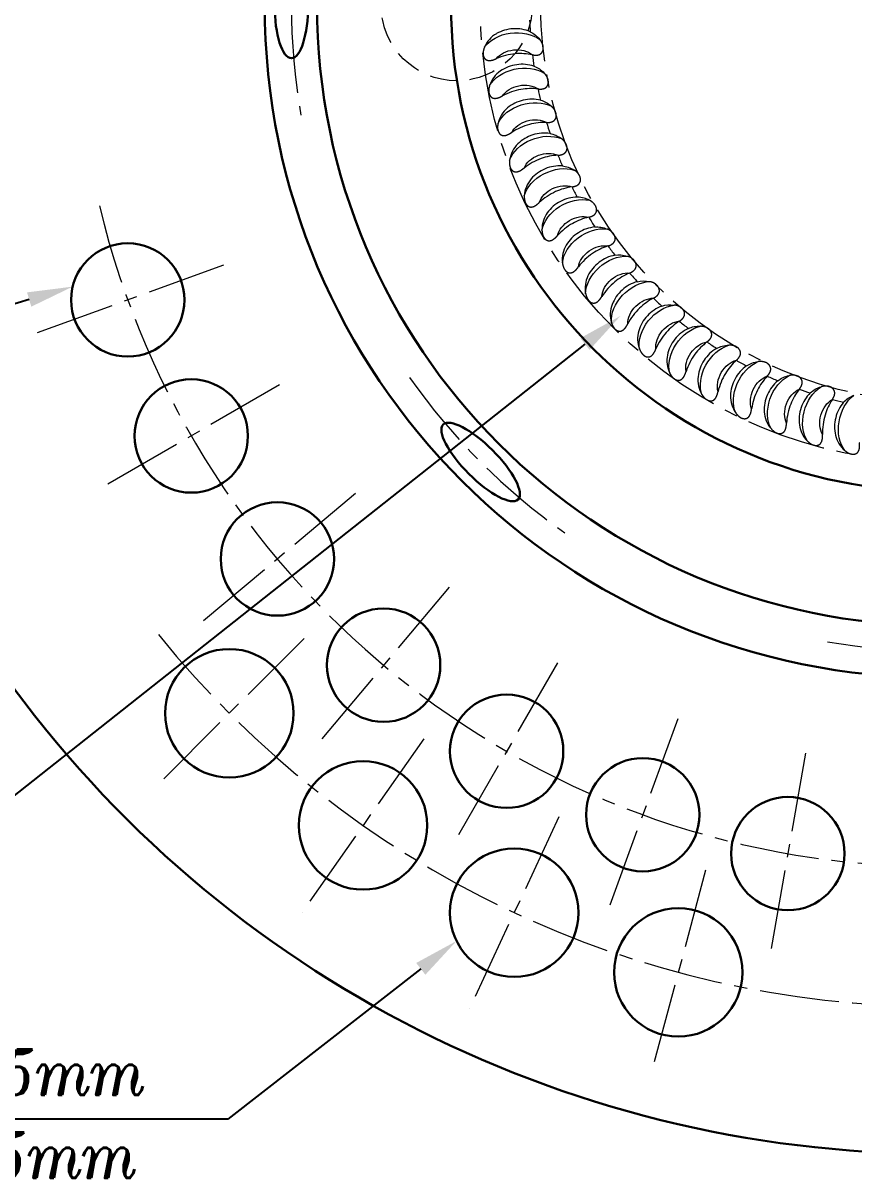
# Model space of a CAD drawing. Extents: x 89 to 513, y -13 to 440.
# Drawn here: x 173.3 to 228.3, y 124.6 to 201 of the extents above; entities that cross this region are included whole.
import ezdxf
from ezdxf import colors
from ezdxf.entities.mleader import LeaderData, LeaderLine
from ezdxf.math import Vec2, Vec3

# ---------------------------------------------------------------- set-up
doc = ezdxf.new("R2010")
doc.units = 0
doc.header["$LTSCALE"] = 7
doc.header["$MEASUREMENT"] = 0
doc.linetypes.add('CENTER2', pattern=[1.125, 0.75, -0.125, 0.125, -0.125])
doc.linetypes.add('HIDDEN', pattern=[0.375, 0.25, -0.125])
doc.layers.get('0').update_dxf_attribs({"linetype": 'CONTINUOUS', "lineweight": 15})
for name, color, linetype, lineweight in [('1', 1, 'CENTER2', 15), ('2', 2, 'HIDDEN', 15), ('3', 3, 'CONTINUOUS', 30), ('8', 252, 'CONTINUOUS', 15), ('ENGLISH', 252, 'CONTINUOUS', 18)]:
    doc.layers.add(name, color=color, linetype=linetype, lineweight=lineweight)
doc.styles.add('ITALICT', font='ITALICT.shx', dxfattribs={"width": 0.8, "height": 3})
doc.styles.get("Standard").update_dxf_attribs({"font": 'isocp.shx', "height": 3})

# ---------------------------------------------------------------- blocks, each defined once
blk = doc.blocks.new('A$C4C6B2E1A')
at = {"layer": '8', "ltscale": 0.000101881}
for p, q in [((-26.793, -3.275), (-26.797, -3.274)), ((-26.419, -5.535), (-26.423, -5.535)), ((-25.854, -7.756), (-25.858, -7.756)), ((-25.103, -9.921), (-25.107, -9.921)), ((-24.171, -12.014), (-24.175, -12.014)), ((-23.065, -14.02), (-23.069, -14.021)), ((-21.793, -15.926), (-21.797, -15.927)), ((-20.364, -17.717), (-20.368, -17.718)), ((-18.788, -19.38), (-18.792, -19.382)), ((-17.077, -20.904), (-17.081, -20.906)), ((-15.243, -22.276), (-15.246, -22.279)), ((-13.299, -23.489), (-13.302, -23.492)), ((-11.259, -24.532), (-11.262, -24.535)), ((-9.138, -25.399), (-9.14, -25.402)), ((-6.951, -26.082), (-6.953, -26.085))]:
    blk.add_line(p, q, dxfattribs=at)
at = {"layer": '8'}
for centre, radius, start, end in [((0, 0), 26.996, 182.10149, 183.72886), ((-28.21, -3.53), 1.913, 120.28596, 156.87012), ((-27.962, -3.988), 2.434, 92.50316, 119.87509), ((-27.916, -4.005), 2.454, 66.51702, 93.55963), ((-27.598, -7.139), 3.941, 94.80656, 113.67649), ((-27.587, -7.258), 4.062, 78.78624, 94.81776), ((0, 0), 26.996, 186.96636, 188.59372), ((-27.81, -5.909), 1.911, 125.13134, 161.75199), ((-27.523, -6.344), 2.433, 97.37689, 124.76087), ((-27.476, -6.358), 2.454, 71.38189, 98.42449), ((-26.893, -9.454), 3.941, 99.67142, 118.54136), ((-26.872, -9.572), 4.062, 83.65111, 99.68263), ((0, 0), 26.996, 191.83122, 193.45859), ((-27.209, -8.246), 1.911, 129.99621, 166.61685), ((-26.886, -8.655), 2.433, 102.24176, 129.62573), ((-26.838, -8.666), 2.454, 76.24675, 103.28936), ((-25.994, -11.7), 3.941, 104.53629, 123.40622), ((-25.963, -11.816), 4.062, 88.51597, 104.54749), ((0, 0), 26.996, 196.69609, 198.32345), ((-26.412, -10.524), 1.911, 134.86107, 171.48171), ((-26.055, -10.906), 2.434, 107.09776, 134.46969), ((-26.006, -10.91), 2.454, 81.11162, 108.15422), ((-24.868, -13.976), 4.062, 93.38084, 109.41236), ((0, 0), 26.996, 201.56095, 203.18832), ((-24.908, -13.862), 3.941, 109.40115, 128.27109), ((-24.987, -13.077), 2.454, 85.97648, 113.01909), ((-25.037, -13.076), 2.434, 111.96262, 139.33455), ((-25.424, -12.726), 1.911, 139.72594, 176.34658), ((-23.593, -16.034), 4.062, 98.2457, 114.27722), ((0, 0), 26.996, 206.42582, 208.05318), ((-23.643, -15.925), 3.941, 114.26602, 133.13595), ((-23.837, -15.152), 2.434, 116.82749, 144.19942), ((-23.788, -15.149), 2.454, 90.84135, 117.88395), ((-23.83, -14.32), 1.624, 73.33493, 89.80248), ((-23.931, -14.671), 1.99, 62.94387, 73.45861), ((-24.215, -14.856), 1.954, 144.77439, 161.68863), ((-24.239, -14.837), 1.925, 161.98271, 181.16508), ((-22.207, -17.873), 3.941, 119.13088, 138.00082), ((-22.148, -17.977), 4.062, 103.11186, 119.14309), ((0, 0), 26.996, 211.29068, 212.91805), ((-22.467, -17.119), 2.434, 121.69235, 149.06428), ((-22.418, -17.111), 2.454, 95.70621, 122.74882), ((-22.908, -16.839), 1.911, 149.45567, 186.07631), ((-20.544, -19.791), 4.062, 107.97543, 124.00695), ((0, 0), 26.996, 216.15555, 217.78291), ((-20.612, -19.691), 3.941, 123.99575, 142.86568), ((-20.887, -18.95), 2.453, 100.55074, 127.60583), ((-20.934, -18.963), 2.434, 126.55722, 153.92915), ((-21.397, -18.721), 1.911, 154.32053, 190.94117), ((-18.867, -21.369), 3.941, 128.86061, 147.73055), ((-18.791, -21.462), 4.062, 112.8403, 128.87182), ((-19.204, -20.654), 2.454, 105.43594, 132.47855), ((0, 0), 26.996, 221.02041, 222.64778), ((-19.25, -20.67), 2.434, 131.42208, 158.79401), ((-19.732, -20.469), 1.911, 159.1854, 195.80604), ((-16.904, -22.978), 4.062, 117.70516, 133.73668), ((0, 0), 26.996, 225.88528, 227.51264), ((-16.987, -22.892), 3.941, 133.72548, 152.59541), ((-17.428, -22.228), 2.434, 136.28695, 163.65888), ((-17.384, -22.208), 2.453, 110.28047, 137.33555), ((-14.894, -24.329), 4.062, 122.57003, 138.60155), ((-15.437, -23.602), 2.454, 115.16567, 142.20828), ((0, 0), 26.996, 230.75014, 232.37751), ((-17.923, -22.068), 1.913, 164.06974, 200.6539), ((-14.985, -24.25), 3.941, 138.59034, 157.46028), ((-15.48, -23.626), 2.434, 141.15181, 168.52374), ((-12.777, -25.504), 4.062, 127.43489, 143.46641), ((-13.38, -24.826), 2.454, 120.03054, 147.07314), ((0, 0), 26.996, 235.61501, 237.24237), ((-15.989, -23.509), 1.911, 168.91513, 205.53577), ((-12.874, -25.433), 3.941, 143.45521, 162.32514), ((-13.421, -24.853), 2.434, 146.01668, 173.38861), ((-10.568, -26.496), 4.062, 132.29976, 148.33128), ((0, 0), 26.996, 240.47987, 242.10724), ((-10.671, -26.433), 3.941, 148.32007, 167.19001), ((-11.226, -25.872), 2.454, 124.8954, 151.93801), ((-13.938, -24.78), 1.911, 173.77999, 210.40063), ((-11.265, -25.902), 2.434, 150.88154, 178.25347), ((-8.283, -27.297), 4.062, 137.16462, 153.19614), ((0, 0), 26.996, 245.34474, 246.9721), ((-8.993, -26.73), 2.453, 129.73993, 156.79501), ((-11.786, -25.873), 1.911, 178.64486, 215.2655), ((-8.391, -27.243), 3.941, 153.18494, 172.05487), ((-9.028, -26.764), 2.434, 155.74641, 183.11834), ((-5.938, -27.901), 4.062, 142.02949, 158.06101), ((0, 0), 26.996, 250.2096, 251.83697), ((-6.692, -27.397), 2.454, 134.62513, 161.66774), ((-6.05, -27.857), 3.941, 158.0498, 176.91974), ((-6.725, -27.433), 2.434, 160.61127, 187.9832), ((-3.551, -28.304), 4.062, 146.89564, 162.92687), ((0, 0), 26.996, 255.07447, 256.70183), ((-4.346, -27.866), 2.453, 139.46966, 166.52474), ((-9.55, -26.779), 1.911, 183.50972, 220.13036), ((-3.666, -28.269), 3.941, 162.91467, 181.7846), ((-4.375, -27.905), 2.434, 165.47614, 192.84807), ((-7.244, -27.493), 1.911, 188.37459, 224.99523), ((-4.886, -28.008), 1.911, 193.23945, 229.86009)]:
    blk.add_arc(centre, radius, start, end, dxfattribs=at)
at = {"layer": '8', "extrusion": (0, 0, -1)}
for centre, major_axis, ratio, start_param, end_param in [((-27.962, -3.409), (2.242, 0.191), 0.707107, 3.666937, 5.608702), ((-27.847, -4.968), (0.558, 3.319), 0.646161, 0.167771, 0.521632), ((-27.914, -3.973), (1.445, 0.123), 0.707107, 3.706752, 5.658162), ((-27.572, -5.768), (2.218, 0.38), 0.707107, 3.666937, 5.608702), ((-27.325, -7.311), (0.274, 3.354), 0.646161, 0.167771, 0.521632), ((-27.476, -6.325), (1.429, 0.245), 0.707107, 3.706752, 5.658162), ((-26.983, -8.085), (2.177, 0.567), 0.707107, 3.666937, 5.608702), ((-26.607, -9.602), (-0.011, 3.365), 0.646161, 0.167771, 0.521632), ((-26.841, -8.633), (1.403, 0.365), 0.707107, 3.706752, 5.658162), ((-26.2, -10.345), (2.121, 0.75), 0.707107, 3.666937, 5.608702), ((-25.697, -11.824), (-0.296, 3.352), 0.646161, 0.167771, 0.521632), ((-26.012, -10.878), (1.367, 0.483), 0.707107, 3.706752, 5.658162), ((-24.601, -13.961), (-0.58, 3.315), 0.646161, 0.167771, 0.521632), ((-25.229, -12.529), (2.05, 0.927), 0.707107, 3.666937, 5.608702), ((-24.996, -13.045), (1.321, 0.597), 0.707107, 3.706752, 5.658162), ((-24.075, -14.624), (1.964, 1.097), 0.707107, 3.666937, 5.608702), ((-23.799, -15.118), (1.266, 0.707), 0.707107, 3.706752, 5.658162), ((-22.748, -16.613), (1.864, 1.26), 0.707107, 3.666937, 5.608702), ((-21.888, -17.918), (-1.132, 3.169), 0.646161, 0.167771, 0.521632), ((-22.432, -17.081), (1.201, 0.812), 0.707107, 3.706752, 5.658162), ((-21.258, -18.482), (1.751, 1.413), 0.707107, 3.666937, 5.608702), ((-20.29, -19.709), (-1.396, 3.062), 0.646161, 0.167771, 0.521632), ((-20.902, -18.922), (1.128, 0.911), 0.707107, 3.706752, 5.658162), ((-19.614, -20.218), (1.624, 1.557), 0.707107, 3.666937, 5.608702), ((-18.545, -21.359), (-1.651, 2.933), 0.646161, 0.167771, 0.521632), ((-19.222, -20.627), (1.047, 1.003), 0.707107, 3.706752, 5.658162), ((-17.828, -21.809), (1.487, 1.689), 0.707107, 3.666937, 5.608702), ((-16.667, -22.855), (-1.894, 2.782), 0.646161, 0.167771, 0.521632), ((-17.404, -22.183), (0.958, 1.088), 0.707107, 3.706752, 5.658162), ((-15.915, -23.242), (1.338, 1.809), 0.707107, 3.666937, 5.608702), ((-14.669, -24.186), (-2.123, 2.611), 0.646161, 0.167771, 0.521632), ((-15.46, -23.579), (0.862, 1.166), 0.707107, 3.706752, 5.658162), ((-13.886, -24.508), (1.18, 1.916), 0.707107, 3.666937, 5.608702), ((-12.565, -25.343), (-2.337, 2.422), 0.646161, 0.167771, 0.521632), ((-13.404, -24.805), (0.76, 1.235), 0.707107, 3.706752, 5.658162), ((-11.758, -25.597), (1.013, 2.009), 0.707107, 3.666937, 5.608702), ((-10.37, -26.317), (-2.534, 2.215), 0.646161, 0.167771, 0.521632), ((-11.253, -25.852), (0.653, 1.295), 0.707107, 3.706752, 5.658162), ((-9.545, -26.502), (0.839, 2.088), 0.707107, 3.666937, 5.608702), ((-8.101, -27.102), (-2.712, 1.992), 0.646161, 0.167771, 0.521632), ((-9.02, -26.713), (0.541, 1.345), 0.707107, 3.706752, 5.658162), ((-7.263, -27.216), (0.659, 2.151), 0.707107, 3.666937, 5.608702), ((-5.773, -27.691), (-2.871, 1.755), 0.646161, 0.167771, 0.521632), ((-4.928, -27.734), (0.474, 2.199), 0.707107, 3.666937, 5.608702), ((-3.404, -28.081), (-3.01, 1.505), 0.646161, 0.167771, 0.521632), ((-6.722, -27.382), (0.425, 1.386), 0.707107, 3.706752, 5.658162)]:
    blk.add_ellipse(centre, major_axis=major_axis, ratio=ratio, start_param=start_param, end_param=end_param, dxfattribs=at)
at = {"layer": '8'}
for points, knots in [([(-26.793, -3.275), (-26.744, -3.285), (-26.694, -3.293), (-26.638, -3.3), (-26.561, -3.304), (-26.481, -3.296), (-26.459, -3.293), (-26.417, -3.286), (-26.378, -3.275), (-26.361, -3.269), (-26.31, -3.249), (-26.268, -3.224), (-26.243, -3.206), (-26.167, -3.14), (-26.126, -3.07), (-26.104, -3.021), (-26.07, -2.897), (-26.071, -2.775), (-26.081, -2.704), (-26.115, -2.572), (-26.175, -2.444), (-26.209, -2.385), (-26.249, -2.327), (-26.295, -2.27)], [0, 0, 0, 0, 0, 0, 0.515581, 0.515581, 0.515581, 0.701027, 0.701027, 0.701027, 0.891334, 0.891334, 0.891334, 1.23864, 1.23864, 1.23864, 2.213092, 2.213092, 2.213092, 3.625906, 3.625906, 3.625906, 4.848673, 4.848673, 4.848673, 4.848673, 4.848673, 4.848673]), ([(-29.969, -2.779), (-29.998, -2.846), (-30.022, -2.915), (-30.041, -2.986), (-30.059, -3.095), (-30.06, -3.204), (-30.058, -3.24), (-30.049, -3.312), (-30.031, -3.38), (-30.019, -3.412), (-29.995, -3.463), (-29.964, -3.508), (-29.95, -3.525), (-29.901, -3.578), (-29.841, -3.617), (-29.795, -3.636), (-29.645, -3.672), (-29.485, -3.647), (-29.379, -3.613), (-29.279, -3.573), (-29.18, -3.529)], [0, 0, 0, 0, 0, 0, 0.579361, 0.579361, 0.579361, 0.869761, 0.869761, 0.869761, 1.159406, 1.159406, 1.159406, 1.345852, 1.345852, 1.345852, 1.799901, 1.799901, 1.799901, 2.762825, 2.762825, 2.762825, 2.762825, 2.762825, 2.762825]), ([(-26.419, -5.535), (-26.369, -5.541), (-26.318, -5.545), (-26.262, -5.547), (-26.185, -5.544), (-26.106, -5.53), (-26.085, -5.526), (-26.043, -5.514), (-26.005, -5.5), (-25.988, -5.493), (-25.939, -5.468), (-25.9, -5.44), (-25.877, -5.42), (-25.806, -5.348), (-25.771, -5.275), (-25.754, -5.224), (-25.73, -5.097), (-25.742, -4.976), (-25.758, -4.906), (-25.802, -4.778), (-25.874, -4.655), (-25.913, -4.599), (-25.957, -4.545), (-26.008, -4.492)], [0, 0, 0, 0, 0, 0, 0.515581, 0.515581, 0.515581, 0.701027, 0.701027, 0.701027, 0.891334, 0.891334, 0.891334, 1.23864, 1.23864, 1.23864, 2.213092, 2.213092, 2.213092, 3.625906, 3.625906, 3.625906, 4.848673, 4.848673, 4.848673, 4.848673, 4.848673, 4.848673]), ([(-29.625, -5.31), (-29.648, -5.38), (-29.667, -5.45), (-29.679, -5.523), (-29.689, -5.633), (-29.68, -5.742), (-29.675, -5.778), (-29.66, -5.848), (-29.636, -5.915), (-29.622, -5.946), (-29.593, -5.994), (-29.558, -6.037), (-29.543, -6.052), (-29.49, -6.101), (-29.427, -6.135), (-29.379, -6.15), (-29.226, -6.173), (-29.07, -6.134), (-28.967, -6.091), (-28.87, -6.043), (-28.776, -5.991)], [0, 0, 0, 0, 0, 0, 0.579361, 0.579361, 0.579361, 0.869761, 0.869761, 0.869761, 1.159406, 1.159406, 1.159406, 1.345852, 1.345852, 1.345852, 1.799901, 1.799901, 1.799901, 2.762825, 2.762825, 2.762825, 2.762825, 2.762825, 2.762825]), ([(-25.854, -7.756), (-25.804, -7.757), (-25.753, -7.757), (-25.697, -7.754), (-25.62, -7.745), (-25.543, -7.724), (-25.522, -7.718), (-25.482, -7.703), (-25.445, -7.685), (-25.429, -7.677), (-25.382, -7.648), (-25.345, -7.617), (-25.324, -7.595), (-25.26, -7.517), (-25.231, -7.442), (-25.218, -7.389), (-25.205, -7.261), (-25.227, -7.141), (-25.249, -7.073), (-25.304, -6.949), (-25.386, -6.832), (-25.429, -6.78), (-25.478, -6.73), (-25.533, -6.681)], [0, 0, 0, 0, 0, 0, 0.515581, 0.515581, 0.515581, 0.701027, 0.701027, 0.701027, 0.891334, 0.891334, 0.891334, 1.23864, 1.23864, 1.23864, 2.213092, 2.213092, 2.213092, 3.625906, 3.625906, 3.625906, 4.848673, 4.848673, 4.848673, 4.848673, 4.848673, 4.848673]), ([(-29.068, -7.804), (-29.085, -7.875), (-29.098, -7.947), (-29.104, -8.02), (-29.104, -8.131), (-29.086, -8.238), (-29.078, -8.274), (-29.058, -8.342), (-29.028, -8.406), (-29.011, -8.436), (-28.978, -8.482), (-28.94, -8.522), (-28.924, -8.536), (-28.866, -8.58), (-28.801, -8.608), (-28.752, -8.619), (-28.598, -8.629), (-28.445, -8.577), (-28.346, -8.526), (-28.254, -8.469), (-28.164, -8.41)], [0, 0, 0, 0, 0, 0, 0.579361, 0.579361, 0.579361, 0.869761, 0.869761, 0.869761, 1.159406, 1.159406, 1.159406, 1.345852, 1.345852, 1.345852, 1.799901, 1.799901, 1.799901, 2.762825, 2.762825, 2.762825, 2.762825, 2.762825, 2.762825]), ([(-25.103, -9.921), (-25.053, -9.918), (-25.002, -9.913), (-24.947, -9.905), (-24.871, -9.89), (-24.796, -9.862), (-24.776, -9.854), (-24.737, -9.836), (-24.701, -9.815), (-24.686, -9.806), (-24.642, -9.773), (-24.608, -9.739), (-24.589, -9.715), (-24.531, -9.633), (-24.509, -9.554), (-24.501, -9.501), (-24.499, -9.372), (-24.531, -9.255), (-24.558, -9.189), (-24.624, -9.07), (-24.715, -8.961), (-24.763, -8.912), (-24.816, -8.866), (-24.874, -8.822)], [0, 0, 0, 0, 0, 0, 0.515581, 0.515581, 0.515581, 0.701027, 0.701027, 0.701027, 0.891334, 0.891334, 0.891334, 1.23864, 1.23864, 1.23864, 2.213092, 2.213092, 2.213092, 3.625906, 3.625906, 3.625906, 4.848673, 4.848673, 4.848673, 4.848673, 4.848673, 4.848673]), ([(-28.302, -10.241), (-28.313, -10.313), (-28.319, -10.386), (-28.319, -10.46), (-28.309, -10.57), (-28.283, -10.675), (-28.272, -10.71), (-28.245, -10.776), (-28.21, -10.838), (-28.191, -10.866), (-28.155, -10.909), (-28.113, -10.945), (-28.095, -10.958), (-28.035, -10.997), (-27.967, -11.02), (-27.917, -11.027), (-27.763, -11.023), (-27.615, -10.959), (-27.521, -10.899), (-27.434, -10.835), (-27.349, -10.768)], [0, 0, 0, 0, 0, 0, 0.579361, 0.579361, 0.579361, 0.869761, 0.869761, 0.869761, 1.159406, 1.159406, 1.159406, 1.345852, 1.345852, 1.345852, 1.799901, 1.799901, 1.799901, 2.762825, 2.762825, 2.762825, 2.762825, 2.762825, 2.762825]), ([(-24.171, -12.014), (-24.122, -12.007), (-24.072, -11.998), (-24.017, -11.985), (-23.943, -11.963), (-23.87, -11.93), (-23.851, -11.92), (-23.813, -11.899), (-23.78, -11.875), (-23.766, -11.864), (-23.725, -11.828), (-23.693, -11.79), (-23.676, -11.766), (-23.626, -11.678), (-23.61, -11.599), (-23.607, -11.545), (-23.615, -11.416), (-23.658, -11.302), (-23.69, -11.238), (-23.766, -11.125), (-23.866, -11.024), (-23.918, -10.98), (-23.974, -10.939), (-24.037, -10.9)], [0, 0, 0, 0, 0, 0, 0.515581, 0.515581, 0.515581, 0.701027, 0.701027, 0.701027, 0.891334, 0.891334, 0.891334, 1.23864, 1.23864, 1.23864, 2.213092, 2.213092, 2.213092, 3.625906, 3.625906, 3.625906, 4.848673, 4.848673, 4.848673, 4.848673, 4.848673, 4.848673]), ([(-27.331, -12.604), (-27.336, -12.677), (-27.336, -12.75), (-27.33, -12.824), (-27.311, -12.932), (-27.276, -13.035), (-27.262, -13.069), (-27.23, -13.133), (-27.189, -13.191), (-27.168, -13.218), (-27.128, -13.258), (-27.083, -13.29), (-27.065, -13.301), (-27.001, -13.335), (-26.931, -13.352), (-26.882, -13.354), (-26.728, -13.338), (-26.586, -13.261), (-26.498, -13.194), (-26.416, -13.122), (-26.338, -13.049)], [0, 0, 0, 0, 0, 0, 0.579361, 0.579361, 0.579361, 0.869761, 0.869761, 0.869761, 1.159406, 1.159406, 1.159406, 1.345852, 1.345852, 1.345852, 1.799901, 1.799901, 1.799901, 2.762825, 2.762825, 2.762825, 2.762825, 2.762825, 2.762825]), ([(-23.065, -14.02), (-23.017, -14.009), (-22.968, -13.996), (-22.914, -13.979), (-22.842, -13.951), (-22.772, -13.911), (-22.754, -13.9), (-22.719, -13.875), (-22.687, -13.849), (-22.674, -13.837), (-22.636, -13.797), (-22.608, -13.757), (-22.593, -13.731), (-22.55, -13.64), (-22.542, -13.559), (-22.543, -13.505), (-22.562, -13.378), (-22.614, -13.267), (-22.652, -13.207), (-22.737, -13.101), (-22.845, -13.009), (-22.9, -12.969), (-22.96, -12.932), (-23.026, -12.899)], [0, 0, 0, 0, 0, 0, 0.515581, 0.515581, 0.515581, 0.701027, 0.701027, 0.701027, 0.891334, 0.891334, 0.891334, 1.23864, 1.23864, 1.23864, 2.213092, 2.213092, 2.213092, 3.625906, 3.625906, 3.625906, 4.848673, 4.848673, 4.848673, 4.848673, 4.848673, 4.848673]), ([(-26.164, -14.876), (-26.163, -14.949), (-26.156, -15.022), (-26.144, -15.095), (-26.116, -15.202), (-26.072, -15.301), (-26.055, -15.334), (-26.018, -15.395), (-25.973, -15.45), (-25.949, -15.474), (-25.906, -15.511), (-25.859, -15.539), (-25.839, -15.549), (-25.773, -15.577), (-25.702, -15.588), (-25.652, -15.586), (-25.5, -15.557), (-25.366, -15.468), (-25.283, -15.393), (-25.208, -15.315), (-25.136, -15.235)], [0, 0, 0, 0, 0, 0, 0.579361, 0.579361, 0.579361, 0.869761, 0.869761, 0.869761, 1.159406, 1.159406, 1.159406, 1.345852, 1.345852, 1.345852, 1.799901, 1.799901, 1.799901, 2.762825, 2.762825, 2.762825, 2.762825, 2.762825, 2.762825]), ([(-21.793, -15.926), (-21.746, -15.911), (-21.698, -15.893), (-21.646, -15.872), (-21.577, -15.838), (-21.51, -15.792), (-21.493, -15.779), (-21.46, -15.752), (-21.431, -15.723), (-21.419, -15.71), (-21.384, -15.667), (-21.36, -15.625), (-21.347, -15.598), (-21.313, -15.503), (-21.311, -15.422), (-21.316, -15.368), (-21.346, -15.243), (-21.407, -15.137), (-21.45, -15.08), (-21.544, -14.982), (-21.66, -14.899), (-21.718, -14.864), (-21.781, -14.833), (-21.849, -14.806)], [0, 0, 0, 0, 0, 0, 0.515581, 0.515581, 0.515581, 0.701027, 0.701027, 0.701027, 0.891334, 0.891334, 0.891334, 1.23864, 1.23864, 1.23864, 2.213092, 2.213092, 2.213092, 3.625906, 3.625906, 3.625906, 4.848673, 4.848673, 4.848673, 4.848673, 4.848673, 4.848673]), ([(-20.364, -17.717), (-20.318, -17.697), (-20.272, -17.676), (-20.222, -17.65), (-20.156, -17.61), (-20.094, -17.559), (-20.078, -17.545), (-20.047, -17.515), (-20.02, -17.484), (-20.01, -17.469), (-19.979, -17.424), (-19.958, -17.38), (-19.947, -17.352), (-19.921, -17.255), (-19.926, -17.174), (-19.936, -17.121), (-19.977, -16.998), (-20.047, -16.898), (-20.094, -16.845), (-20.196, -16.755), (-20.318, -16.682), (-20.379, -16.653), (-20.445, -16.627), (-20.515, -16.605)], [0, 0, 0, 0, 0, 0, 0.515581, 0.515581, 0.515581, 0.701027, 0.701027, 0.701027, 0.891334, 0.891334, 0.891334, 1.23864, 1.23864, 1.23864, 2.213092, 2.213092, 2.213092, 3.625906, 3.625906, 3.625906, 4.848673, 4.848673, 4.848673, 4.848673, 4.848673, 4.848673]), ([(-24.808, -17.042), (-24.801, -17.114), (-24.788, -17.186), (-24.77, -17.258), (-24.733, -17.362), (-24.68, -17.457), (-24.661, -17.488), (-24.619, -17.546), (-24.569, -17.597), (-24.543, -17.619), (-24.497, -17.652), (-24.448, -17.676), (-24.428, -17.684), (-24.359, -17.707), (-24.288, -17.711), (-24.238, -17.705), (-24.089, -17.663), (-23.963, -17.563), (-23.887, -17.482), (-23.819, -17.398), (-23.754, -17.312)], [0, 0, 0, 0, 0, 0, 0.579361, 0.579361, 0.579361, 0.869761, 0.869761, 0.869761, 1.159406, 1.159406, 1.159406, 1.345852, 1.345852, 1.345852, 1.799901, 1.799901, 1.799901, 2.762825, 2.762825, 2.762825, 2.762825, 2.762825, 2.762825]), ([(-18.788, -19.38), (-18.744, -19.357), (-18.7, -19.332), (-18.652, -19.302), (-18.59, -19.256), (-18.532, -19.2), (-18.517, -19.185), (-18.489, -19.152), (-18.466, -19.119), (-18.456, -19.103), (-18.429, -19.056), (-18.412, -19.01), (-18.404, -18.981), (-18.386, -18.882), (-18.398, -18.802), (-18.412, -18.75), (-18.463, -18.631), (-18.541, -18.537), (-18.593, -18.488), (-18.702, -18.407), (-18.83, -18.345), (-18.894, -18.321), (-18.961, -18.301), (-19.032, -18.285)], [0, 0, 0, 0, 0, 0, 0.515581, 0.515581, 0.515581, 0.701027, 0.701027, 0.701027, 0.891334, 0.891334, 0.891334, 1.23864, 1.23864, 1.23864, 2.213092, 2.213092, 2.213092, 3.625906, 3.625906, 3.625906, 4.848673, 4.848673, 4.848673, 4.848673, 4.848673, 4.848673]), ([(-23.273, -19.084), (-23.26, -19.156), (-23.241, -19.227), (-23.217, -19.296), (-23.171, -19.397), (-23.111, -19.487), (-23.089, -19.516), (-23.042, -19.571), (-22.988, -19.617), (-22.96, -19.637), (-22.912, -19.666), (-22.86, -19.686), (-22.84, -19.692), (-22.77, -19.709), (-22.698, -19.707), (-22.649, -19.697), (-22.505, -19.643), (-22.387, -19.532), (-22.318, -19.445), (-22.257, -19.355), (-22.2, -19.264)], [0, 0, 0, 0, 0, 0, 0.579361, 0.579361, 0.579361, 0.869761, 0.869761, 0.869761, 1.159406, 1.159406, 1.159406, 1.345852, 1.345852, 1.345852, 1.799901, 1.799901, 1.799901, 2.762825, 2.762825, 2.762825, 2.762825, 2.762825, 2.762825]), ([(-17.077, -20.904), (-17.035, -20.877), (-16.993, -20.848), (-16.948, -20.814), (-16.89, -20.764), (-16.837, -20.703), (-16.824, -20.686), (-16.798, -20.651), (-16.778, -20.616), (-16.769, -20.6), (-16.747, -20.55), (-16.733, -20.503), (-16.728, -20.473), (-16.718, -20.373), (-16.737, -20.294), (-16.756, -20.244), (-16.817, -20.13), (-16.902, -20.043), (-16.958, -19.999), (-17.074, -19.927), (-17.206, -19.876), (-17.272, -19.857), (-17.341, -19.843), (-17.413, -19.833)], [0, 0, 0, 0, 0, 0, 0.515581, 0.515581, 0.515581, 0.701027, 0.701027, 0.701027, 0.891334, 0.891334, 0.891334, 1.23864, 1.23864, 1.23864, 2.213092, 2.213092, 2.213092, 3.625906, 3.625906, 3.625906, 4.848673, 4.848673, 4.848673, 4.848673, 4.848673, 4.848673]), ([(-21.571, -20.989), (-21.552, -21.059), (-21.527, -21.128), (-21.497, -21.196), (-21.443, -21.292), (-21.375, -21.377), (-21.351, -21.404), (-21.299, -21.454), (-21.242, -21.496), (-21.212, -21.513), (-21.162, -21.538), (-21.109, -21.553), (-21.088, -21.558), (-21.016, -21.569), (-20.945, -21.561), (-20.897, -21.547), (-20.758, -21.48), (-20.65, -21.36), (-20.589, -21.267), (-20.536, -21.173), (-20.486, -21.078)], [0, 0, 0, 0, 0, 0, 0.579361, 0.579361, 0.579361, 0.869761, 0.869761, 0.869761, 1.159406, 1.159406, 1.159406, 1.345852, 1.345852, 1.345852, 1.799901, 1.799901, 1.799901, 2.762825, 2.762825, 2.762825, 2.762825, 2.762825, 2.762825]), ([(-15.243, -22.276), (-15.203, -22.246), (-15.164, -22.214), (-15.122, -22.176), (-15.068, -22.121), (-15.021, -22.056), (-15.009, -22.038), (-14.987, -22.001), (-14.969, -21.964), (-14.962, -21.948), (-14.944, -21.896), (-14.934, -21.848), (-14.932, -21.818), (-14.93, -21.718), (-14.956, -21.64), (-14.979, -21.592), (-15.049, -21.484), (-15.142, -21.404), (-15.201, -21.365), (-15.322, -21.303), (-15.459, -21.264), (-15.526, -21.25), (-15.595, -21.242), (-15.668, -21.239)], [0, 0, 0, 0, 0, 0, 0.515581, 0.515581, 0.515581, 0.701027, 0.701027, 0.701027, 0.891334, 0.891334, 0.891334, 1.23864, 1.23864, 1.23864, 2.213092, 2.213092, 2.213092, 3.625906, 3.625906, 3.625906, 4.848673, 4.848673, 4.848673, 4.848673, 4.848673, 4.848673]), ([(-19.713, -22.743), (-19.688, -22.811), (-19.658, -22.878), (-19.622, -22.943), (-19.56, -23.034), (-19.485, -23.113), (-19.458, -23.138), (-19.403, -23.183), (-19.342, -23.22), (-19.312, -23.235), (-19.259, -23.255), (-19.205, -23.266), (-19.183, -23.269), (-19.111, -23.273), (-19.041, -23.26), (-18.995, -23.241), (-18.861, -23.163), (-18.764, -23.035), (-18.711, -22.937), (-18.666, -22.838), (-18.625, -22.739)], [0, 0, 0, 0, 0, 0, 0.579361, 0.579361, 0.579361, 0.869761, 0.869761, 0.869761, 1.159406, 1.159406, 1.159406, 1.345852, 1.345852, 1.345852, 1.799901, 1.799901, 1.799901, 2.762825, 2.762825, 2.762825, 2.762825, 2.762825, 2.762825]), ([(-13.299, -23.489), (-13.262, -23.455), (-13.225, -23.42), (-13.187, -23.379), (-13.138, -23.319), (-13.096, -23.25), (-13.086, -23.232), (-13.067, -23.193), (-13.052, -23.155), (-13.047, -23.138), (-13.033, -23.085), (-13.028, -23.036), (-13.027, -23.006), (-13.035, -22.906), (-13.067, -22.831), (-13.094, -22.784), (-13.173, -22.682), (-13.272, -22.611), (-13.335, -22.577), (-13.46, -22.526), (-13.6, -22.498), (-13.667, -22.49), (-13.738, -22.488), (-13.811, -22.491)], [0, 0, 0, 0, 0, 0, 0.515581, 0.515581, 0.515581, 0.701027, 0.701027, 0.701027, 0.891334, 0.891334, 0.891334, 1.23864, 1.23864, 1.23864, 2.213092, 2.213092, 2.213092, 3.625906, 3.625906, 3.625906, 4.848673, 4.848673, 4.848673, 4.848673, 4.848673, 4.848673]), ([(-11.259, -24.532), (-11.225, -24.496), (-11.192, -24.457), (-11.157, -24.413), (-11.113, -24.349), (-11.077, -24.277), (-11.068, -24.258), (-11.053, -24.218), (-11.042, -24.178), (-11.038, -24.161), (-11.028, -24.107), (-11.027, -24.058), (-11.03, -24.028), (-11.045, -23.928), (-11.083, -23.857), (-11.114, -23.813), (-11.202, -23.718), (-11.307, -23.655), (-11.372, -23.626), (-11.502, -23.586), (-11.643, -23.57), (-11.711, -23.568), (-11.781, -23.572), (-11.854, -23.581)], [0, 0, 0, 0, 0, 0, 0.515581, 0.515581, 0.515581, 0.701027, 0.701027, 0.701027, 0.891334, 0.891334, 0.891334, 1.23864, 1.23864, 1.23864, 2.213092, 2.213092, 2.213092, 3.625906, 3.625906, 3.625906, 4.848673, 4.848673, 4.848673, 4.848673, 4.848673, 4.848673]), ([(-17.714, -24.333), (-17.683, -24.399), (-17.647, -24.462), (-17.605, -24.524), (-17.536, -24.61), (-17.455, -24.682), (-17.426, -24.705), (-17.367, -24.745), (-17.303, -24.776), (-17.272, -24.789), (-17.217, -24.804), (-17.162, -24.811), (-17.141, -24.812), (-17.069, -24.81), (-17, -24.791), (-16.955, -24.769), (-16.829, -24.679), (-16.743, -24.543), (-16.698, -24.441), (-16.662, -24.339), (-16.629, -24.237)], [0, 0, 0, 0, 0, 0, 0.579361, 0.579361, 0.579361, 0.869761, 0.869761, 0.869761, 1.159406, 1.159406, 1.159406, 1.345852, 1.345852, 1.345852, 1.799901, 1.799901, 1.799901, 2.762825, 2.762825, 2.762825, 2.762825, 2.762825, 2.762825]), ([(-9.138, -25.399), (-9.107, -25.359), (-9.077, -25.318), (-9.046, -25.271), (-9.008, -25.204), (-8.978, -25.129), (-8.971, -25.109), (-8.959, -25.068), (-8.951, -25.027), (-8.949, -25.01), (-8.944, -24.955), (-8.947, -24.906), (-8.952, -24.877), (-8.976, -24.779), (-9.02, -24.711), (-9.055, -24.669), (-9.15, -24.582), (-9.26, -24.529), (-9.327, -24.506), (-9.46, -24.476), (-9.602, -24.473), (-9.67, -24.477), (-9.74, -24.486), (-9.811, -24.501)], [0, 0, 0, 0, 0, 0, 0.515581, 0.515581, 0.515581, 0.701027, 0.701027, 0.701027, 0.891334, 0.891334, 0.891334, 1.23864, 1.23864, 1.23864, 2.213092, 2.213092, 2.213092, 3.625906, 3.625906, 3.625906, 4.848673, 4.848673, 4.848673, 4.848673, 4.848673, 4.848673]), ([(-6.951, -26.082), (-6.924, -26.04), (-6.897, -25.997), (-6.87, -25.947), (-6.838, -25.877), (-6.815, -25.8), (-6.81, -25.779), (-6.801, -25.737), (-6.797, -25.696), (-6.796, -25.678), (-6.795, -25.624), (-6.803, -25.575), (-6.81, -25.546), (-6.843, -25.451), (-6.892, -25.387), (-6.93, -25.348), (-7.032, -25.27), (-7.146, -25.226), (-7.215, -25.208), (-7.35, -25.191), (-7.492, -25.199), (-7.559, -25.209), (-7.628, -25.224), (-7.698, -25.245)], [0, 0, 0, 0, 0, 0, 0.515581, 0.515581, 0.515581, 0.701027, 0.701027, 0.701027, 0.891334, 0.891334, 0.891334, 1.23864, 1.23864, 1.23864, 2.213092, 2.213092, 2.213092, 3.625906, 3.625906, 3.625906, 4.848673, 4.848673, 4.848673, 4.848673, 4.848673, 4.848673]), ([(-15.586, -25.747), (-15.55, -25.81), (-15.509, -25.871), (-15.462, -25.929), (-15.386, -26.008), (-15.299, -26.073), (-15.268, -26.093), (-15.206, -26.129), (-15.14, -26.154), (-15.107, -26.164), (-15.052, -26.175), (-14.997, -26.177), (-14.975, -26.176), (-14.903, -26.168), (-14.836, -26.143), (-14.794, -26.117), (-14.675, -26.018), (-14.601, -25.874), (-14.565, -25.769), (-14.538, -25.665), (-14.514, -25.56)], [0, 0, 0, 0, 0, 0, 0.579361, 0.579361, 0.579361, 0.869761, 0.869761, 0.869761, 1.159406, 1.159406, 1.159406, 1.345852, 1.345852, 1.345852, 1.799901, 1.799901, 1.799901, 2.762825, 2.762825, 2.762825, 2.762825, 2.762825, 2.762825]), ([(-13.347, -26.976), (-13.305, -27.036), (-13.259, -27.093), (-13.208, -27.147), (-13.125, -27.219), (-13.032, -27.277), (-13, -27.294), (-12.935, -27.324), (-12.867, -27.344), (-12.834, -27.351), (-12.778, -27.357), (-12.723, -27.354), (-12.701, -27.352), (-12.63, -27.338), (-12.566, -27.307), (-12.525, -27.278), (-12.416, -27.168), (-12.354, -27.019), (-12.328, -26.912), (-12.309, -26.805), (-12.294, -26.698)], [0, 0, 0, 0, 0, 0, 0.579361, 0.579361, 0.579361, 0.869761, 0.869761, 0.869761, 1.159406, 1.159406, 1.159406, 1.345852, 1.345852, 1.345852, 1.799901, 1.799901, 1.799901, 2.762825, 2.762825, 2.762825, 2.762825, 2.762825, 2.762825]), ([(-11.011, -28.011), (-10.964, -28.067), (-10.913, -28.12), (-10.858, -28.169), (-10.769, -28.234), (-10.672, -28.284), (-10.639, -28.298), (-10.571, -28.323), (-10.502, -28.337), (-10.468, -28.341), (-10.412, -28.342), (-10.357, -28.335), (-10.336, -28.33), (-10.266, -28.31), (-10.205, -28.274), (-10.167, -28.242), (-10.067, -28.124), (-10.018, -27.97), (-10.001, -27.86), (-9.991, -27.752), (-9.986, -27.645)], [0, 0, 0, 0, 0, 0, 0.579361, 0.579361, 0.579361, 0.869761, 0.869761, 0.869761, 1.159406, 1.159406, 1.159406, 1.345852, 1.345852, 1.345852, 1.799901, 1.799901, 1.799901, 2.762825, 2.762825, 2.762825, 2.762825, 2.762825, 2.762825]), ([(-8.596, -28.844), (-8.544, -28.896), (-8.489, -28.944), (-8.43, -28.988), (-8.336, -29.046), (-8.235, -29.087), (-8.201, -29.099), (-8.131, -29.117), (-8.061, -29.125), (-8.027, -29.127), (-7.97, -29.123), (-7.917, -29.111), (-7.896, -29.105), (-7.829, -29.079), (-7.77, -29.038), (-7.735, -29.002), (-7.646, -28.876), (-7.61, -28.719), (-7.602, -28.608), (-7.602, -28.5), (-7.605, -28.392)], [0, 0, 0, 0, 0, 0, 0.579361, 0.579361, 0.579361, 0.869761, 0.869761, 0.869761, 1.159406, 1.159406, 1.159406, 1.345852, 1.345852, 1.345852, 1.799901, 1.799901, 1.799901, 2.762825, 2.762825, 2.762825, 2.762825, 2.762825, 2.762825]), ([(-6.118, -29.469), (-6.063, -29.516), (-6.004, -29.56), (-5.941, -29.599), (-5.843, -29.648), (-5.739, -29.681), (-5.703, -29.689), (-5.633, -29.702), (-5.562, -29.704), (-5.528, -29.702), (-5.472, -29.694), (-5.419, -29.678), (-5.399, -29.67), (-5.334, -29.638), (-5.279, -29.592), (-5.248, -29.554), (-5.169, -29.42), (-5.147, -29.261), (-5.149, -29.149), (-5.158, -29.042), (-5.17, -28.935)], [0, 0, 0, 0, 0, 0, 0.579361, 0.579361, 0.579361, 0.869761, 0.869761, 0.869761, 1.159406, 1.159406, 1.159406, 1.345852, 1.345852, 1.345852, 1.799901, 1.799901, 1.799901, 2.762825, 2.762825, 2.762825, 2.762825, 2.762825, 2.762825])]:
    blk.add_open_spline(points, degree=5, knots=knots, dxfattribs=at)
blk = doc.blocks.new('*U71')
at = {"layer": '1'}
blk.add_arc((42.738, 0), 42.738, 170.20863, 189.79137, dxfattribs=at)
at = {"layer": '3'}
blk.add_ellipse((0, 0), major_axis=(0, 3.5), ratio=0.316357, dxfattribs=at)
blk = doc.blocks.new('*U72')
at = {"color": 0, "linetype": 'ByBlock', "lineweight": -2}
blk.add_blockref('*U71', (191.069, 202.197), dxfattribs=at)
for p, rotation in [((203.587, 171.977), 45.00000000000003), ((233.807, 159.459), 90.00000000000001)]:
    blk.add_blockref('*U71', p, dxfattribs=dict(at, rotation=rotation))

msp = doc.modelspace()

# ---------------------------------------------------------------- linework, layer by layer
at = {"layer": '1'}
for p, q in [((186.588, 185.011), (173.902, 180.394)), ((190.29, 177.072), (178.598, 170.322)), ((195.314, 169.897), (184.972, 161.22)), ((201.507, 163.704), (192.83, 153.362)), ((191.911, 160.301), (182.012, 150.402)), ((208.682, 158.68), (201.932, 146.988)), ((216.621, 154.978), (212.004, 142.292)), ((199.823, 153.663), (191.793, 142.194)), ((225.082, 152.711), (222.737, 139.416)), ((208.767, 148.499), (202.851, 135.81)), ((218.472, 144.966), (214.849, 131.443))]:
    msp.add_line(p, q, dxfattribs=at)
for radius in [30.25, 26.25]:
    msp.add_circle((233.807, 202.197), radius, dxfattribs=at)
for radius, start, end in [(57, 193.46273, 347.32974), (66.25, 218.94329, 321.05671)]:
    msp.add_arc((233.807, 202.197), radius, start, end, dxfattribs=at)
at = {"layer": '2'}
msp.add_circle((202.007, 202.197), 5, dxfattribs=at)
at = {"layer": '3'}
for centre, radius in [((233.807, 202.197), 44.5), ((233.807, 202.197), 41.04), ((233.807, 202.197), 32.175), ((180.245, 182.702), 3.75), ((184.444, 173.697), 3.75), ((190.143, 165.558), 3.75), ((197.169, 158.533), 3.75), ((186.962, 155.351), 4.25), ((205.307, 152.834), 3.75), ((195.808, 147.928), 4.25), ((214.312, 148.635), 3.75), ((223.91, 146.063), 3.75), ((205.809, 142.154), 4.25), ((216.661, 138.205), 4.25)]:
    msp.add_circle(centre, radius, dxfattribs=at)
msp.add_arc((233.807, 202.197), 76, 214.67741, 325.32259, dxfattribs=at)

# ---------------------------------------------------------------- block references
for name, p in [('*U72', (0, 0)), ('A$C4C6B2E1A', (233.807, 202.197))]:
    msp.add_blockref(name, p)

# ---------------------------------------------------------------- texts
at = {"style": 'ITALICT', "width": 0.8}
msp.add_text('16 rupa %%C8.5mm', height=3, dxfattribs=at).set_placement((150.184, 130.094))
at = {"layer": 'ENGLISH', "style": 'ITALICT', "width": 0.8}
msp.add_text('16 holes %%C8.5mm', height=3, dxfattribs=at).set_placement((149.323, 124.603))

# ---------------------------------------------------------------- leaders
ml = msp.add_multileader_mtext('Standard')
ml.set_content('', color=256)
ml.set_leader_properties()
ml.build(insert=Vec2(0, 0))
ml.multileader.update_dxf_attribs({"text_right_attachment_type": 6, "dogleg_length": 0.36, "arrow_head_size": 3})
ctx = ml.context
ctx.base_point, ctx.arrow_head_size, ctx.plane_origin = Vec3(119.436, 180.566), 3, Vec3(193.128, 126.574)
ctx.right_attachment, ctx.text_align_type = 6, 2
notes = []
notes.append((ctx, [(0, (1, 1, 0), (159.693, 178.566), (-1, 0), 36.257, [(0, [(176.599, 183.58)], 0, [])])]))
ctx.mtext.insert, ctx.mtext.alignment, ctx.mtext.flow_direction = Vec3(121.436, 182.566), 3, 5
ml = msp.add_multileader_mtext('Standard')
ml.set_content('', color=256)
ml.set_leader_properties()
ml.build(insert=Vec2(0, 0))
ml.multileader.update_dxf_attribs({"text_right_attachment_type": 6, "dogleg_length": 0.36, "arrow_head_size": 3})
ctx = ml.context
ctx.base_point, ctx.arrow_head_size, ctx.plane_origin = Vec3(111.344, 146.59), 3, Vec3(199.451, 92.597)
ctx.right_attachment, ctx.text_align_type = 6, 2
notes.append((ctx, [(0, (1, 1, 0), (166.017, 144.59), (-1, 0), 50.672, [(0, [(212.84, 181.645)], 0, [])])]))
ctx.mtext.insert, ctx.mtext.alignment, ctx.mtext.flow_direction = Vec3(113.344, 148.59), 3, 5
ml = msp.add_multileader_mtext('Standard')
ml.set_content('', color=256)
ml.set_leader_properties()
ml.build(insert=Vec2(0, 0))
ml.multileader.update_dxf_attribs({"text_right_attachment_type": 6, "dogleg_length": 0.36, "arrow_head_size": 3})
ctx = ml.context
ctx.base_point, ctx.arrow_head_size, ctx.plane_origin = Vec3(146.616, 130.494), 3, Vec3(220.308, 76.502)
ctx.right_attachment, ctx.text_align_type = 6, 2
notes.append((ctx, [(0, (1, 1, 0), (186.873, 128.494), (-1, 0), 36.257, [(0, [(201.994, 140.282)], 0, [])])]))
ctx.mtext.insert, ctx.mtext.alignment, ctx.mtext.flow_direction = Vec3(148.616, 132.494), 3, 5
for ctx, leaders in notes:
    for number, flags, end, landing, length, lines in leaders:
        leader = LeaderData()
        leader.index, (leader.has_last_leader_line, leader.has_dogleg_vector, leader.attachment_direction) = number, flags
        leader.last_leader_point, leader.dogleg_vector, leader.dogleg_length = Vec3(end), Vec3(landing), length
        for number, points, colour, breaks in lines:
            line = LeaderLine()
            line.index, line.vertices, line.color, line.breaks = number, Vec3.list(points), colors.encode_raw_color(colour), breaks
            leader.lines.append(line)
        ctx.leaders.append(leader)

doc.saveas('drawing.dxf')
